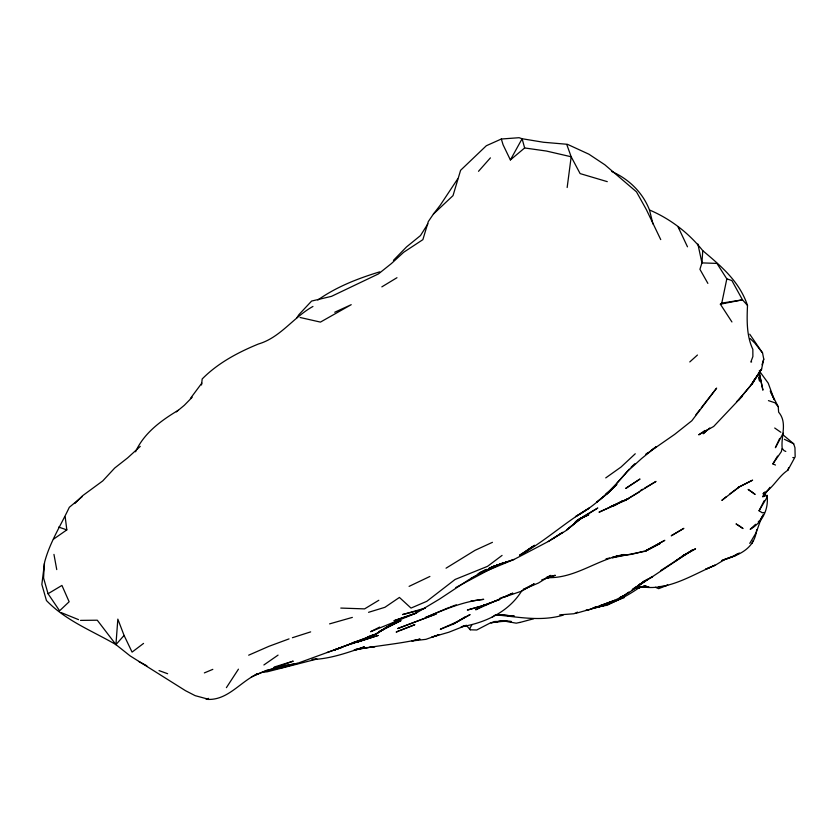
<?xml version="1.0" encoding="UTF-8"?>
<svg xmlns="http://www.w3.org/2000/svg" width="837" height="837" viewBox="0 0 837 837"><rect width="100%" height="100%" fill="white"/><g stroke="black" fill="none" stroke-linecap="round" stroke-linejoin="round"><path stroke-width="1.26" d="M611.701 171.491C628.838 179.003 642.659 192.447 649.491 209.993C670.175 218.739 688.861 233.031 702.756 250.661C721.389 266.375 739.479 281.535 747.504 305.432C746.845 320.121 746.478 335.836 752.84 349.332L752.881 356.541L750.831 362.034L751.626 361.94M44.319 563.583L43.576 578.022L48.054 593.726L59.594 610.801L69.136 601.761L61.938 585.429L48.054 593.726M702.756 250.661L701.94 262.891L699.92 269.305L707.872 283.377M764.934 493.976L764.725 496.467L765.196 492.826M201.529 384.978L202.177 378.983C217.808 363.091 238.011 352.367 258.487 343.986C280.521 337.51 293.4 317.233 312.944 306.457M567.162 187.519L571.179 156.77L566.911 144.885M781.894 448.894L781.36 451.614L772.875 463.886L775.501 465.037M731.936 321.963L720.364 304.187L721.766 303.12L726.819 278.867L716.943 263.414L701.94 262.891L697.88 244.027M749.711 334.183L762.549 352.932L763.752 359.083L761.586 369.065L751.982 384.277L755.016 378.554M760.488 369.808L759.243 374.871L759.567 381.107L758.688 377.403M761.754 516.942L756.177 532.614L749.764 543.391M763.522 494.657L762.873 496.937L769.998 487.322M764.725 492.083L763.02 493.715C773.325 488.097 778.138 476.515 787.868 470.216L788.58 467.82M762.026 364.806L763.752 359.083M723.848 559.702L721.839 560.539C738.339 555.234 754.304 549.637 756.669 529.821M752.024 543.537L752.923 540.964M80.509 620.384L97.28 620.207L115.935 644.605L117.839 619.129L124.085 635.44L115.935 644.605C92.227 630.805 65.861 620.772 46.443 600.537L41.85 584.467L44.623 562.108C49.833 542.407 60.798 525.427 69.314 507.295L82.11 496.718M779.665 438.442L775.386 447.711L783.233 433.179M760.163 520.771L763.344 514.41M764.233 512.579L762.214 512.757L759.065 510.748L764.16 500.735M296.8 317.872L298.935 314.618L311.605 301.058L331.504 296.34L378.397 273.95L391.465 263.509L403.685 252.272L422.873 239.654L428.293 221.596L433.409 214.063L453.016 195.628L460.601 170.288L486.339 145.732L501.332 139.015L503.058 144.738L510.382 159.94L522.11 138.733L543.454 142.259L567.413 144.309L588.924 154.207L604.827 164.774L636.486 191.851L646.394 209.689L660.728 239.591M135.573 451.792C143.954 433.043 161.133 420.561 178.25 410.287M759.065 510.748L767.131 497.157L766.995 495.169C769.046 508.98 762.423 522.309 750.193 529.34L755.602 524.297M471.911 624.852L469.756 628.461L470.3 629.801L476.734 629.989L490.294 622.948L501.447 620.866L490.785 622.718L505.381 621.075L501.771 621.221M772.875 463.886L777.531 456.092M427.885 223.835L420.477 235.574L406.479 246.957L393.453 260.359M238.44 669.171L226.398 687.658M190.428 398.443L201.853 383.095M433.409 214.063L440.325 205.086L457.672 178.919M695.871 414.817L699.722 409.816M701.26 407.818L716.629 388.127L691.833 420.76L674.674 434.361L646.122 454.177M521.807 590.765C508.76 611.952 485.178 622.885 461.239 626.787L464.744 625.804M534.414 545.379L519.557 555.224C544.385 541.863 564.933 522.34 589.196 508.111L575.511 516.638C596.875 505.192 613.751 487.354 629.309 469.118M478.513 171.303L490.409 157.869M617.12 483.001L627.405 471.388L641.634 458.509L656.386 446.571L651.228 450.316M192.186 397.251L184.307 405.307L176.377 411.867M706.805 430.145L703.226 433.754L709.724 427.989M74.786 503.55L82.444 495.839L102.752 480.919L114.7 468.04L127.674 457.86L140.25 446.403M602.724 497.251L603.54 496.446L596.635 502.315L606.982 494.05L616.754 484.55L606.982 494.05M631.067 467.297L634.844 463.698M635.262 453.769L621.023 467.046L605.737 477.906M758.301 521.786L761 519.264M689.772 361.94L697.451 355.024M510.382 159.94L524.642 147.961L546.446 151.047L571.179 156.77L580.114 173.594L607.275 181.65M736.476 401.76L741.927 396.581L713.679 426.462L698.728 434.832L704.984 430.448M726.223 496.749L721.829 500.4L739.709 486.611L752.609 480.156L737.815 487.678L739.709 486.611L729.937 493.84M581.631 517.821L566.471 530.02L583.347 516.481L597.796 508.017L579.926 519.149L566.032 530.627L548.277 541.508L514.138 559.409L493.181 566.555L514.138 559.409L483.367 572.184L497.22 565.362M143.556 643.412L132.079 652.107L124.085 635.44M605.967 493.903L611.115 490.001M502.064 555.412L487.552 566.335L455.108 579.455L426.765 601.332L411.009 608.081L399.427 597.44L384.915 607.306L368.552 612.318M491.936 617.35L493.935 615.875M632.04 590.085L652.557 576.505L643.935 581.663M646.07 454.072L648.131 452.566M650.182 578.189L693.141 549.532L660.655 570.604M531.934 547.042L522.518 553.832L534.477 545.379M628.807 592.104L618.428 599.574L607.254 605.224L594.573 607.38L603.77 605.486L575.992 613.291M684.289 554.816L682.155 556.333L695.537 548.779L684.289 554.816L675.04 561.313M53.442 539.227L66.824 529.894L65.202 516.994M263.885 664.965L278.072 655.109M398.956 619.694L375.98 634.038L361.511 639.991L297.261 663.417L282.111 667.675L266.49 670.332L251.362 676.966M399.082 619.495L375.98 634.038L369.808 636.486M398.569 619.893L375.98 634.038L333.796 650.203L355.118 642.261M632.458 589.248L636.737 586.392M637.804 585.68L647.472 579.256L634.383 588.578L644.856 580.627C631.789 591.895 616.827 600.851 600.192 605.685L614.745 600.255M575.793 521.441L581.181 517.894M446.048 568.187L475.029 550.327L492.438 542.334M398.046 620.06L389.801 625.302M552.179 539.059L562.621 532.374L548.277 541.508M639.227 492.051L628.179 498.643L610.11 506.887L625.103 500.495L655.999 481.432L644.793 488.023M317.84 300.002C336.505 286.798 357.933 278.48 379.663 271.868M638.526 585L640.661 583.661M387.74 626.599L381.557 630.481L401.059 620.541L379.098 631.454M739.353 552.985L733.285 556.343L737.742 553.717M481.746 572.874L479.611 574.192L488.975 569.097L470.771 578.513M465.571 616.587L453.246 624.13L440.335 629.257L457.797 621.431L470.101 614.567L453.382 624.036M381.839 286.871L396.968 277.706M378.816 600.275L364.587 608.886L340.785 608.07M625.103 500.495L628.179 498.643L599.01 512.213L616.995 504.177L622.592 500.903M574.914 522.351L587.208 515.006L582.667 517.224M486.872 569.348L468.301 580.051L439.519 599.093L416.01 613.176L370.571 631.705L379.663 627.08M640.378 490.566L642.586 489.289M787.868 470.216L795.15 456.824L794.962 447.764L793.685 443.788L782.438 434.351M455.82 587.532L497.335 565.373M622.268 500.924L613.709 505.778L616.995 504.177M483.462 605.392L475.709 609.775L512.757 593.151L503.811 597.22L521.754 591.11L534.236 583.818L523.083 589.572L538.547 582.971L550.83 575.375L546.299 577.614M486.056 569.777L478.021 573.805L504.052 562.548L490.649 567.653M619.683 597.691L623.031 596.038L619.579 597.723M429.904 576.452L409.094 586.371M480.187 572.424L485.847 569.715M577.499 612.109L574.004 613.741L559.712 614.85M334.727 312.243L351.216 304.689L320.435 322.099L300.127 317.495M579.466 519.013L588.798 514.745L577.394 519.882M519.798 622.487L533.64 618.773M398.81 630.899L396.163 632.071L414.859 624.674L399.96 630.449M248.673 655.183L269.022 646.279L289.037 638.893M449.302 607.369L425.447 617.539C444.227 609.692 463.238 601.384 483.702 599.334L470.844 601.071M705.779 569.181L715.07 565.195C692.199 574.904 668.344 590.922 642.397 586.883M705.706 569.212L715.562 565.048L725.815 558.875L725.072 559.304L735.231 555.559L724.978 559.294M204.354 672.906L212.818 669.359M645.243 550.903L664.819 540.325L645.191 551.259L612.381 557.766L624.182 554.512C597.315 559.137 575.301 578.723 547.189 577.635L549.647 577.394L545.891 578.273M489.132 568.208L492.177 566.973M499.543 598.507L503.142 597.063M465.916 625.469L448.831 632.228L432.028 637.103M208.57 698.372L206.174 699.293C227.695 701.28 240.334 681.13 258.382 673.534L255.212 674.727M367.464 636.988L373.543 634.655M450.463 606.951L456.28 604.827M351.958 643.747L370.854 637.595M588.296 610.006L611.857 601.437M614.546 601.102L624.256 597.628M489.425 568.114L506.992 561.899L493.181 566.555M255.703 674.664L293.222 661.136L274.222 667.037M333.796 650.203L342.071 647.294L326.974 652.536M636.434 588.442L639.73 587.312C625.469 597.22 609.754 605.538 592.418 608.237M541.769 579.853L555.276 575.301L546.613 577.457M431.976 637.062L438.87 634.76L425.949 639.332L411.909 640.975L420.101 639.102C399.27 643.925 377.79 645.494 356.74 649.543L363.017 647.943L353.842 650.401L364.419 646.844C347.564 652.693 330.395 658.845 312.4 659.504M636.727 588.411L645.421 586.057L636.811 588.254M352.283 642.889L365.664 638.547L352.262 643.004M292.416 637.721L310.653 631.883M637.083 588.285L644.26 586.235L638.076 587.292M329.59 623.879L352.356 617.403M644.019 551.206L631.736 554.303L619.432 555.904M606.019 558.854L609.671 557.976M612.098 557.39L616.974 556.218L614.745 556.741M519.923 622.414L516.22 623.178L502.639 620.772L511.417 621.535L501.175 621.19M586.036 610.142L588.348 609.681M720.364 304.187L742.492 299.845L747.504 305.432M563.134 615.153C540.943 621.755 518.145 616.942 495.87 614.839M721.766 303.12L742.492 299.845L731.883 280.552L726.819 278.867M355.631 649.366L375.081 646.582L369.954 647.179M638.045 587.459L646.645 586.277L638.38 587.26M364.838 647.775L367.401 647.472M262.201 672.278L267.38 671.766L316.982 659.033L312.044 659.483M501.332 139.015L519.086 137.707L522.11 138.733L524.642 147.961M658.771 586.632L663.961 586.318L667.769 585.073L658.667 588.662L655.444 587.281M638.579 587.396L648.853 586.831L642.481 586.643M495.096 615.09L500.871 614.797L514.473 616.241L500.285 614.661L495.316 614.871M494.562 621.514L497.084 621.483M502.137 621.42L507.18 621.357L502.284 621.211M792.817 457.546L793.779 457.609M206.54 698.738L195.147 695.652L185.469 690.671L130.08 655.863L115.956 644.636M768.439 400.62L775.031 402.796L778.243 406.74L778.63 412.139C787.753 422.831 780.764 436.129 782.197 448.297L784.007 450.609L785.797 451.436M58.695 527.08L66.824 529.894M159.03 670.594L167.63 673.712M61.279 612.642L78.521 619.631M780.848 432.279L774.706 428.01M784.395 439.289L793.685 443.788M138.67 661.429L146.852 665.802M750.172 338.567L754.911 343.149L762.549 352.932M466.209 625.208L470.3 629.801M759.253 370.833L768.24 383.179L774.246 399.741L771.159 393.16M679.634 229.15L678.2 227.151L687.48 246.81M770.186 390.994L778.243 406.74M649.491 209.993L652.954 223.95M759.19 372.381L762.915 390.168L759.149 372.465M53.955 554.397L56.749 569.589M761.586 369.065L750.59 385.627L738.38 400.232L750.59 385.627L761.586 369.065M626.882 487.626L625.72 488.421L640.002 479.026L626.882 487.626M671.787 535.439L671.232 535.816L683.86 528.346L671.787 535.439M660.194 543.422L645.191 551.259L660.194 543.422M436.087 614.023L397.774 628.524L436.087 614.023M499.658 599.459L481.484 606.166L467.381 610.037L486.151 604.617L481.484 606.166L499.658 599.459M425.07 608.185L419.065 610.435L402.524 614.578L425.07 608.185M416.01 613.176L394.164 620.667L416.01 613.176M378.052 635.471L357.807 641.906L378.052 635.471M297.261 663.417L273.825 667.759L297.261 663.417M740.117 526.442L736.037 523.91L743.026 528.555L740.117 526.442M751.563 491.727L748.142 489.436L755.141 494.437L751.563 491.727"/></g></svg>
